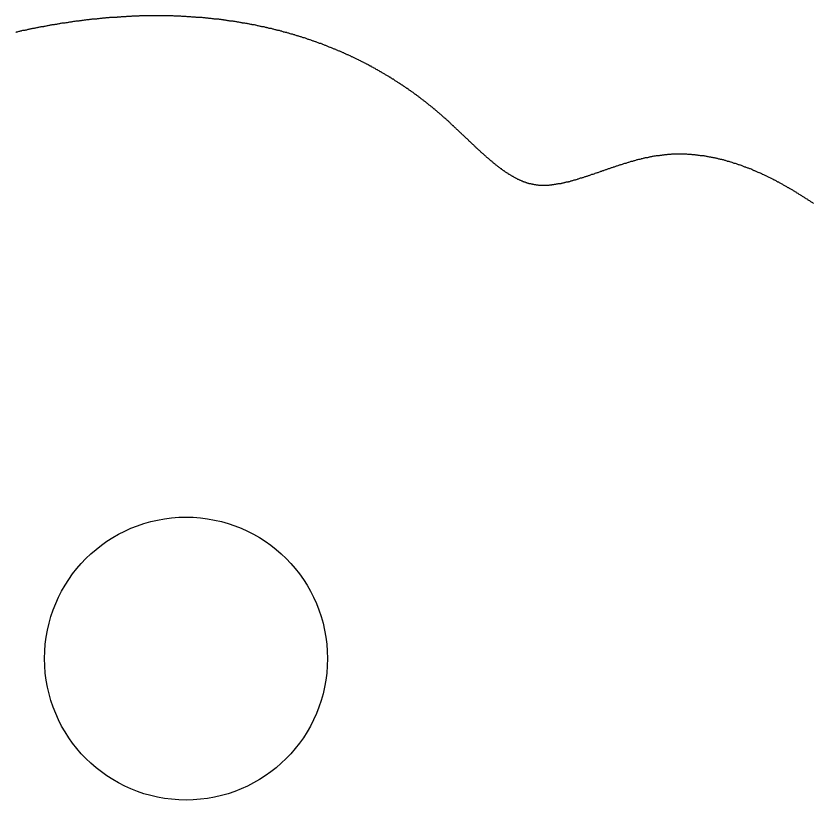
# Model space of a CAD drawing. Header units: millimetres. Extents: x 111 to 2999, y 81 to 1941.
# Drawn here: x 996.98 to 1025.15, y 1808.77 to 1836.48 of the extents above; entities that cross this region are included whole.
import ezdxf

# ---------------------------------------------------------------- set-up
doc = ezdxf.new("R2010")
doc.units = ezdxf.units.MM
doc.layers.add('DRAW', color=7, linetype='Continuous')

msp = doc.modelspace()

# ---------------------------------------------------------------- linework, layer by layer
msp.add_circle((1002.99, 1813.768), 5)
at = {"layer": 'DRAW'}
msp.add_polyline3d([(1025.16, 1829.853, 0), (1025.14, 1829.873, 0), (1025.12, 1829.883, 0), (1025.09, 1829.903, 0), (1025.07, 1829.913, 0), (1025.05, 1829.933, 0), (1025.03, 1829.943, 0), (1025, 1829.963, 0), (1024.98, 1829.973, 0), (1024.96, 1829.993, 0), (1024.94, 1830.003, 0), (1024.91, 1830.013, 0), (1024.89, 1830.033, 0), (1024.87, 1830.043, 0), (1024.85, 1830.063, 0), (1024.82, 1830.073, 0), (1024.8, 1830.093, 0), (1024.78, 1830.103, 0), (1024.75, 1830.123, 0), (1024.73, 1830.133, 0), (1024.71, 1830.153, 0), (1024.69, 1830.163, 0), (1024.66, 1830.173, 0), (1024.64, 1830.193, 0), (1024.62, 1830.203, 0), (1024.59, 1830.223, 0), (1024.57, 1830.233, 0), (1024.55, 1830.253, 0), (1024.52, 1830.263, 0), (1024.5, 1830.273, 0), (1024.48, 1830.293, 0), (1024.46, 1830.303, 0), (1024.43, 1830.323, 0), (1024.41, 1830.333, 0), (1024.39, 1830.343, 0), (1024.36, 1830.363, 0), (1024.34, 1830.373, 0), (1024.32, 1830.383, 0), (1024.29, 1830.403, 0), (1024.27, 1830.413, 0), (1024.25, 1830.423, 0), (1024.22, 1830.443, 0), (1024.2, 1830.453, 0), (1024.18, 1830.463, 0), (1024.15, 1830.483, 0), (1024.13, 1830.493, 0), (1024.1, 1830.503, 0), (1024.08, 1830.523, 0), (1024.06, 1830.533, 0), (1024.03, 1830.543, 0), (1024.01, 1830.563, 0), (1023.99, 1830.573, 0), (1023.96, 1830.583, 0), (1023.94, 1830.603, 0), (1023.91, 1830.613, 0), (1023.89, 1830.623, 0), (1023.87, 1830.633, 0), (1023.84, 1830.653, 0), (1023.82, 1830.663, 0), (1023.8, 1830.673, 0), (1023.77, 1830.683, 0), (1023.75, 1830.703, 0), (1023.72, 1830.713, 0), (1023.7, 1830.723, 0), (1023.68, 1830.733, 0), (1023.65, 1830.743, 0), (1023.63, 1830.763, 0), (1023.6, 1830.773, 0), (1023.58, 1830.783, 0), (1023.55, 1830.793, 0), (1023.53, 1830.803, 0), (1023.51, 1830.823, 0), (1023.48, 1830.833, 0), (1023.46, 1830.843, 0), (1023.43, 1830.853, 0), (1023.41, 1830.863, 0), (1023.38, 1830.873, 0), (1023.36, 1830.883, 0), (1023.34, 1830.903, 0), (1023.31, 1830.913, 0), (1023.29, 1830.923, 0), (1023.26, 1830.933, 0), (1023.24, 1830.943, 0), (1023.21, 1830.953, 0), (1023.19, 1830.963, 0), (1023.16, 1830.973, 0), (1023.14, 1830.983, 0), (1023.12, 1830.993, 0), (1023.09, 1831.003, 0), (1023.07, 1831.013, 0), (1023.04, 1831.023, 0), (1023.02, 1831.033, 0), (1022.99, 1831.053, 0), (1022.97, 1831.063, 0), (1022.94, 1831.073, 0), (1022.92, 1831.083, 0), (1022.89, 1831.093, 0), (1022.87, 1831.103, 0), (1022.84, 1831.103, 0), (1022.82, 1831.113, 0), (1022.79, 1831.123, 0), (1022.77, 1831.133, 0), (1022.74, 1831.143, 0), (1022.72, 1831.153, 0), (1022.69, 1831.163, 0), (1022.67, 1831.173, 0), (1022.64, 1831.183, 0), (1022.62, 1831.193, 0), (1022.59, 1831.203, 0), (1022.57, 1831.213, 0), (1022.54, 1831.223, 0), (1022.52, 1831.223, 0), (1022.49, 1831.233, 0), (1022.47, 1831.243, 0), (1022.44, 1831.253, 0), (1022.41, 1831.263, 0), (1022.39, 1831.273, 0), (1022.36, 1831.273, 0), (1022.34, 1831.283, 0), (1022.31, 1831.293, 0), (1022.29, 1831.303, 0), (1022.26, 1831.313, 0), (1022.24, 1831.313, 0), (1022.21, 1831.323, 0), (1022.19, 1831.333, 0), (1022.16, 1831.343, 0), (1022.13, 1831.343, 0), (1022.11, 1831.353, 0), (1022.08, 1831.363, 0), (1022.06, 1831.373, 0), (1022.03, 1831.373, 0), (1022.01, 1831.383, 0), (1021.98, 1831.393, 0), (1021.95, 1831.393, 0), (1021.93, 1831.403, 0), (1021.9, 1831.413, 0), (1021.88, 1831.413, 0), (1021.85, 1831.423, 0), (1021.82, 1831.423, 0), (1021.8, 1831.433, 0), (1021.77, 1831.443, 0), (1021.75, 1831.443, 0), (1021.72, 1831.453, 0), (1021.69, 1831.453, 0), (1021.67, 1831.463, 0), (1021.64, 1831.463, 0), (1021.62, 1831.473, 0), (1021.59, 1831.483, 0), (1021.56, 1831.483, 0), (1021.54, 1831.493, 0), (1021.51, 1831.493, 0), (1021.49, 1831.493, 0), (1021.46, 1831.503, 0), (1021.43, 1831.503, 0), (1021.41, 1831.513, 0), (1021.38, 1831.513, 0), (1021.35, 1831.523, 0), (1021.33, 1831.523, 0), (1021.3, 1831.533, 0), (1021.27, 1831.533, 0), (1021.25, 1831.533, 0), (1021.22, 1831.543, 0), (1021.2, 1831.543, 0), (1021.17, 1831.543, 0), (1021.14, 1831.553, 0), (1021.12, 1831.553, 0), (1021.09, 1831.553, 0), (1021.06, 1831.563, 0), (1021.04, 1831.563, 0), (1021.01, 1831.563, 0), (1020.98, 1831.573, 0), (1020.96, 1831.573, 0), (1020.93, 1831.573, 0), (1020.9, 1831.573, 0), (1020.88, 1831.573, 0), (1020.85, 1831.583, 0), (1020.82, 1831.583, 0), (1020.8, 1831.583, 0), (1020.77, 1831.583, 0), (1020.74, 1831.583, 0), (1020.72, 1831.583, 0), (1020.69, 1831.593, 0), (1020.66, 1831.593, 0), (1020.63, 1831.593, 0), (1020.61, 1831.593, 0), (1020.58, 1831.593, 0), (1020.55, 1831.593, 0), (1020.53, 1831.593, 0), (1020.5, 1831.593, 0), (1020.47, 1831.593, 0), (1020.45, 1831.593, 0), (1020.42, 1831.593, 0), (1020.39, 1831.593, 0), (1020.36, 1831.593, 0), (1020.34, 1831.593, 0), (1020.31, 1831.593, 0), (1020.28, 1831.593, 0), (1020.26, 1831.593, 0), (1020.23, 1831.593, 0), (1020.2, 1831.593, 0), (1020.17, 1831.593, 0), (1020.15, 1831.593, 0), (1020.12, 1831.583, 0), (1020.09, 1831.583, 0), (1020.07, 1831.583, 0), (1020.04, 1831.583, 0), (1020.01, 1831.583, 0), (1019.98, 1831.573, 0), (1019.96, 1831.573, 0), (1019.93, 1831.573, 0), (1019.9, 1831.573, 0), (1019.87, 1831.563, 0), (1019.85, 1831.563, 0), (1019.82, 1831.563, 0), (1019.79, 1831.553, 0), (1019.76, 1831.553, 0), (1019.74, 1831.553, 0), (1019.71, 1831.543, 0), (1019.68, 1831.543, 0), (1019.65, 1831.543, 0), (1019.63, 1831.533, 0), (1019.6, 1831.533, 0), (1019.57, 1831.523, 0), (1019.55, 1831.523, 0), (1019.52, 1831.523, 0), (1019.49, 1831.513, 0), (1019.46, 1831.513, 0), (1019.44, 1831.503, 0), (1019.41, 1831.503, 0), (1019.38, 1831.493, 0), (1019.35, 1831.493, 0), (1019.33, 1831.483, 0), (1019.3, 1831.473, 0), (1019.27, 1831.473, 0), (1019.25, 1831.463, 0), (1019.22, 1831.463, 0), (1019.19, 1831.453, 0), (1019.17, 1831.453, 0), (1019.14, 1831.443, 0), (1019.11, 1831.433, 0), (1019.08, 1831.433, 0), (1019.06, 1831.423, 0), (1019.03, 1831.413, 0), (1019, 1831.413, 0), (1018.98, 1831.403, 0), (1018.95, 1831.393, 0), (1018.92, 1831.393, 0), (1018.9, 1831.383, 0), (1018.87, 1831.373, 0), (1018.84, 1831.363, 0), (1018.82, 1831.363, 0), (1018.79, 1831.353, 0), (1018.77, 1831.343, 0), (1018.74, 1831.343, 0), (1018.71, 1831.333, 0), (1018.69, 1831.323, 0), (1018.66, 1831.313, 0), (1018.63, 1831.303, 0), (1018.61, 1831.303, 0), (1018.58, 1831.293, 0), (1018.56, 1831.283, 0), (1018.53, 1831.273, 0), (1018.5, 1831.263, 0), (1018.48, 1831.263, 0), (1018.45, 1831.253, 0), (1018.43, 1831.243, 0), (1018.4, 1831.233, 0), (1018.37, 1831.223, 0), (1018.35, 1831.223, 0), (1018.32, 1831.213, 0), (1018.3, 1831.203, 0), (1018.27, 1831.193, 0), (1018.25, 1831.183, 0), (1018.22, 1831.173, 0), (1018.19, 1831.173, 0), (1018.17, 1831.163, 0), (1018.14, 1831.153, 0), (1018.12, 1831.143, 0), (1018.09, 1831.133, 0), (1018.07, 1831.123, 0), (1018.04, 1831.113, 0), (1018.02, 1831.113, 0), (1017.99, 1831.103, 0), (1017.97, 1831.093, 0), (1017.94, 1831.083, 0), (1017.91, 1831.073, 0), (1017.89, 1831.063, 0), (1017.86, 1831.053, 0), (1017.84, 1831.043, 0), (1017.81, 1831.043, 0), (1017.79, 1831.033, 0), (1017.76, 1831.023, 0), (1017.74, 1831.013, 0), (1017.71, 1831.003, 0), (1017.69, 1830.993, 0), (1017.67, 1830.983, 0), (1017.64, 1830.983, 0), (1017.62, 1830.973, 0), (1017.59, 1830.963, 0), (1017.57, 1830.953, 0), (1017.54, 1830.943, 0), (1017.52, 1830.933, 0), (1017.49, 1830.923, 0), (1017.47, 1830.923, 0), (1017.44, 1830.913, 0), (1017.42, 1830.903, 0), (1017.4, 1830.893, 0), (1017.37, 1830.883, 0), (1017.35, 1830.873, 0), (1017.32, 1830.873, 0), (1017.3, 1830.863, 0), (1017.28, 1830.853, 0), (1017.25, 1830.843, 0), (1017.23, 1830.833, 0), (1017.2, 1830.833, 0), (1017.18, 1830.823, 0), (1017.16, 1830.813, 0), (1017.13, 1830.803, 0), (1017.11, 1830.793, 0), (1017.08, 1830.793, 0), (1017.06, 1830.783, 0), (1017.04, 1830.773, 0), (1017.01, 1830.763, 0), (1016.99, 1830.763, 0), (1016.97, 1830.753, 0), (1016.94, 1830.743, 0), (1016.92, 1830.743, 0), (1016.9, 1830.733, 0), (1016.87, 1830.723, 0), (1016.85, 1830.713, 0), (1016.83, 1830.713, 0), (1016.81, 1830.703, 0), (1016.78, 1830.693, 0), (1016.76, 1830.693, 0), (1016.74, 1830.683, 0), (1016.71, 1830.673, 0), (1016.69, 1830.673, 0), (1016.67, 1830.663, 0), (1016.65, 1830.653, 0), (1016.62, 1830.653, 0), (1016.6, 1830.643, 0), (1016.58, 1830.643, 0), (1016.56, 1830.633, 0), (1016.54, 1830.623, 0), (1016.51, 1830.623, 0), (1016.49, 1830.613, 0), (1016.47, 1830.613, 0), (1016.45, 1830.603, 0), (1016.43, 1830.603, 0), (1016.4, 1830.593, 0), (1016.38, 1830.593, 0), (1016.36, 1830.583, 0), (1016.34, 1830.583, 0), (1016.32, 1830.573, 0), (1016.3, 1830.573, 0), (1016.27, 1830.563, 0), (1016.25, 1830.563, 0), (1016.23, 1830.553, 0), (1016.21, 1830.553, 0), (1016.19, 1830.553, 0), (1016.17, 1830.543, 0), (1016.15, 1830.543, 0), (1016.13, 1830.543, 0), (1016.11, 1830.533, 0), (1016.09, 1830.533, 0), (1016.07, 1830.533, 0), (1016.05, 1830.523, 0), (1016.02, 1830.523, 0), (1016, 1830.523, 0), (1015.98, 1830.513, 0), (1015.96, 1830.513, 0), (1015.94, 1830.513, 0), (1015.92, 1830.513, 0), (1015.9, 1830.503, 0), (1015.88, 1830.503, 0), (1015.86, 1830.503, 0), (1015.85, 1830.503, 0), (1015.83, 1830.503, 0), (1015.81, 1830.493, 0), (1015.79, 1830.493, 0), (1015.77, 1830.493, 0), (1015.75, 1830.493, 0), (1015.73, 1830.493, 0), (1015.71, 1830.493, 0), (1015.69, 1830.493, 0), (1015.67, 1830.493, 0), (1015.65, 1830.493, 0), (1015.64, 1830.493, 0), (1015.62, 1830.493, 0), (1015.6, 1830.493, 0), (1015.58, 1830.493, 0), (1015.56, 1830.493, 0), (1015.54, 1830.493, 0), (1015.53, 1830.493, 0), (1015.51, 1830.493, 0), (1015.49, 1830.493, 0), (1015.47, 1830.493, 0), (1015.46, 1830.493, 0), (1015.44, 1830.503, 0), (1015.42, 1830.503, 0), (1015.4, 1830.503, 0), (1015.39, 1830.503, 0), (1015.37, 1830.503, 0), (1015.35, 1830.513, 0), (1015.34, 1830.513, 0), (1015.32, 1830.513, 0), (1015.3, 1830.513, 0), (1015.28, 1830.523, 0), (1015.27, 1830.523, 0), (1015.25, 1830.523, 0), (1015.23, 1830.533, 0), (1015.22, 1830.533, 0), (1015.2, 1830.533, 0), (1015.18, 1830.543, 0), (1015.17, 1830.543, 0), (1015.15, 1830.543, 0), (1015.13, 1830.553, 0), (1015.11, 1830.553, 0), (1015.1, 1830.563, 0), (1015.08, 1830.563, 0), (1015.06, 1830.573, 0), (1015.05, 1830.573, 0), (1015.03, 1830.583, 0), (1015.01, 1830.583, 0), (1015, 1830.593, 0), (1014.98, 1830.603, 0), (1014.96, 1830.603, 0), (1014.94, 1830.613, 0), (1014.93, 1830.623, 0), (1014.91, 1830.623, 0), (1014.89, 1830.633, 0), (1014.88, 1830.643, 0), (1014.86, 1830.643, 0), (1014.84, 1830.653, 0), (1014.82, 1830.663, 0), (1014.81, 1830.663, 0), (1014.79, 1830.673, 0), (1014.77, 1830.683, 0), (1014.76, 1830.693, 0), (1014.74, 1830.703, 0), (1014.72, 1830.703, 0), (1014.7, 1830.713, 0), (1014.69, 1830.723, 0), (1014.67, 1830.733, 0), (1014.65, 1830.743, 0), (1014.63, 1830.753, 0), (1014.62, 1830.763, 0), (1014.6, 1830.773, 0), (1014.58, 1830.783, 0), (1014.56, 1830.793, 0), (1014.55, 1830.803, 0), (1014.53, 1830.813, 0), (1014.51, 1830.823, 0), (1014.49, 1830.833, 0), (1014.48, 1830.843, 0), (1014.46, 1830.853, 0), (1014.44, 1830.863, 0), (1014.42, 1830.873, 0), (1014.4, 1830.883, 0), (1014.39, 1830.893, 0), (1014.37, 1830.913, 0), (1014.35, 1830.923, 0), (1014.33, 1830.933, 0), (1014.32, 1830.943, 0), (1014.3, 1830.953, 0), (1014.28, 1830.963, 0), (1014.26, 1830.983, 0), (1014.24, 1830.993, 0), (1014.23, 1831.003, 0), (1014.21, 1831.013, 0), (1014.19, 1831.033, 0), (1014.17, 1831.043, 0), (1014.15, 1831.053, 0), (1014.14, 1831.073, 0), (1014.12, 1831.083, 0), (1014.1, 1831.093, 0), (1014.08, 1831.113, 0), (1014.06, 1831.123, 0), (1014.04, 1831.143, 0), (1014.03, 1831.153, 0), (1014.01, 1831.163, 0), (1013.99, 1831.183, 0), (1013.97, 1831.193, 0), (1013.95, 1831.213, 0), (1013.93, 1831.223, 0), (1013.92, 1831.243, 0), (1013.9, 1831.253, 0), (1013.88, 1831.273, 0), (1013.86, 1831.283, 0), (1013.84, 1831.303, 0), (1013.82, 1831.313, 0), (1013.81, 1831.333, 0), (1013.79, 1831.343, 0), (1013.77, 1831.363, 0), (1013.75, 1831.373, 0), (1013.73, 1831.393, 0), (1013.71, 1831.403, 0), (1013.7, 1831.423, 0), (1013.68, 1831.443, 0), (1013.66, 1831.453, 0), (1013.64, 1831.473, 0), (1013.62, 1831.483, 0), (1013.6, 1831.503, 0), (1013.58, 1831.523, 0), (1013.56, 1831.533, 0), (1013.55, 1831.553, 0), (1013.53, 1831.573, 0), (1013.51, 1831.583, 0), (1013.49, 1831.603, 0), (1013.47, 1831.623, 0), (1013.45, 1831.633, 0), (1013.43, 1831.653, 0), (1013.41, 1831.673, 0), (1013.4, 1831.693, 0), (1013.38, 1831.703, 0), (1013.36, 1831.723, 0), (1013.34, 1831.743, 0), (1013.32, 1831.763, 0), (1013.3, 1831.773, 0), (1013.28, 1831.793, 0), (1013.26, 1831.813, 0), (1013.24, 1831.833, 0), (1013.22, 1831.843, 0), (1013.21, 1831.863, 0), (1013.19, 1831.883, 0), (1013.17, 1831.903, 0), (1013.15, 1831.923, 0), (1013.13, 1831.933, 0), (1013.11, 1831.953, 0), (1013.09, 1831.973, 0), (1013.07, 1831.993, 0), (1013.05, 1832.013, 0), (1013.03, 1832.033, 0), (1013.01, 1832.043, 0), (1012.99, 1832.063, 0), (1012.98, 1832.083, 0), (1012.96, 1832.103, 0), (1012.94, 1832.123, 0), (1012.92, 1832.143, 0), (1012.9, 1832.153, 0), (1012.88, 1832.173, 0), (1012.86, 1832.193, 0), (1012.84, 1832.213, 0), (1012.82, 1832.233, 0), (1012.8, 1832.253, 0), (1012.78, 1832.273, 0), (1012.76, 1832.283, 0), (1012.74, 1832.303, 0), (1012.72, 1832.323, 0), (1012.7, 1832.343, 0), (1012.68, 1832.363, 0), (1012.66, 1832.383, 0), (1012.64, 1832.403, 0), (1012.62, 1832.423, 0), (1012.6, 1832.443, 0), (1012.58, 1832.453, 0), (1012.56, 1832.473, 0), (1012.54, 1832.493, 0), (1012.52, 1832.513, 0), (1012.5, 1832.533, 0), (1012.48, 1832.553, 0), (1012.46, 1832.573, 0), (1012.44, 1832.593, 0), (1012.42, 1832.603, 0), (1012.4, 1832.623, 0), (1012.38, 1832.643, 0), (1012.36, 1832.663, 0), (1012.34, 1832.683, 0), (1012.32, 1832.703, 0), (1012.3, 1832.723, 0), (1012.28, 1832.743, 0), (1012.26, 1832.763, 0), (1012.24, 1832.773, 0), (1012.22, 1832.793, 0), (1012.2, 1832.813, 0), (1012.18, 1832.833, 0), (1012.16, 1832.853, 0), (1012.13, 1832.873, 0), (1012.11, 1832.893, 0), (1012.09, 1832.903, 0), (1012.07, 1832.923, 0), (1012.05, 1832.943, 0), (1012.03, 1832.963, 0), (1012.01, 1832.983, 0), (1011.99, 1833.003, 0), (1011.97, 1833.013, 0), (1011.95, 1833.033, 0), (1011.92, 1833.053, 0), (1011.9, 1833.073, 0), (1011.88, 1833.093, 0), (1011.86, 1833.103, 0), (1011.84, 1833.123, 0), (1011.82, 1833.143, 0), (1011.8, 1833.163, 0), (1011.78, 1833.183, 0), (1011.76, 1833.193, 0), (1011.73, 1833.213, 0), (1011.71, 1833.233, 0), (1011.69, 1833.253, 0), (1011.67, 1833.263, 0), (1011.65, 1833.283, 0), (1011.63, 1833.303, 0), (1011.61, 1833.323, 0), (1011.58, 1833.333, 0), (1011.56, 1833.353, 0), (1011.54, 1833.373, 0), (1011.52, 1833.383, 0), (1011.5, 1833.403, 0), (1011.48, 1833.423, 0), (1011.45, 1833.443, 0), (1011.43, 1833.453, 0), (1011.41, 1833.473, 0), (1011.39, 1833.493, 0), (1011.37, 1833.503, 0), (1011.35, 1833.523, 0), (1011.32, 1833.543, 0), (1011.3, 1833.553, 0), (1011.28, 1833.573, 0), (1011.26, 1833.593, 0), (1011.24, 1833.603, 0), (1011.21, 1833.623, 0), (1011.19, 1833.643, 0), (1011.17, 1833.653, 0), (1011.15, 1833.673, 0), (1011.13, 1833.683, 0), (1011.1, 1833.703, 0), (1011.08, 1833.723, 0), (1011.06, 1833.733, 0), (1011.04, 1833.753, 0), (1011.02, 1833.773, 0), (1010.99, 1833.783, 0), (1010.97, 1833.803, 0), (1010.95, 1833.813, 0), (1010.93, 1833.833, 0), (1010.9, 1833.843, 0), (1010.88, 1833.863, 0), (1010.86, 1833.883, 0), (1010.84, 1833.893, 0), (1010.81, 1833.913, 0), (1010.79, 1833.923, 0), (1010.77, 1833.943, 0), (1010.75, 1833.953, 0), (1010.72, 1833.973, 0), (1010.7, 1833.983, 0), (1010.68, 1834.003, 0), (1010.66, 1834.013, 0), (1010.63, 1834.033, 0), (1010.61, 1834.043, 0), (1010.59, 1834.063, 0), (1010.57, 1834.073, 0), (1010.54, 1834.093, 0), (1010.52, 1834.103, 0), (1010.5, 1834.123, 0), (1010.48, 1834.133, 0), (1010.45, 1834.153, 0), (1010.43, 1834.163, 0), (1010.41, 1834.183, 0), (1010.38, 1834.193, 0), (1010.36, 1834.213, 0), (1010.34, 1834.223, 0), (1010.32, 1834.243, 0), (1010.29, 1834.253, 0), (1010.27, 1834.263, 0), (1010.25, 1834.283, 0), (1010.22, 1834.293, 0), (1010.2, 1834.313, 0), (1010.18, 1834.323, 0), (1010.16, 1834.343, 0), (1010.13, 1834.353, 0), (1010.11, 1834.363, 0), (1010.09, 1834.383, 0), (1010.06, 1834.393, 0), (1010.04, 1834.403, 0), (1010.02, 1834.423, 0), (1009.99, 1834.433, 0), (1009.97, 1834.453, 0), (1009.95, 1834.463, 0), (1009.92, 1834.473, 0), (1009.9, 1834.493, 0), (1009.88, 1834.503, 0), (1009.85, 1834.513, 0), (1009.83, 1834.533, 0), (1009.81, 1834.543, 0), (1009.78, 1834.553, 0), (1009.76, 1834.573, 0), (1009.74, 1834.583, 0), (1009.71, 1834.593, 0), (1009.69, 1834.613, 0), (1009.67, 1834.623, 0), (1009.64, 1834.633, 0), (1009.62, 1834.643, 0), (1009.6, 1834.663, 0), (1009.57, 1834.673, 0), (1009.55, 1834.683, 0), (1009.53, 1834.703, 0), (1009.5, 1834.713, 0), (1009.48, 1834.723, 0), (1009.46, 1834.733, 0), (1009.43, 1834.753, 0), (1009.41, 1834.763, 0), (1009.38, 1834.773, 0), (1009.36, 1834.783, 0), (1009.34, 1834.803, 0), (1009.31, 1834.813, 0), (1009.29, 1834.823, 0), (1009.27, 1834.833, 0), (1009.24, 1834.853, 0), (1009.22, 1834.863, 0), (1009.19, 1834.873, 0), (1009.17, 1834.883, 0), (1009.15, 1834.893, 0), (1009.12, 1834.913, 0), (1009.1, 1834.923, 0), (1009.08, 1834.933, 0), (1009.05, 1834.943, 0), (1009.03, 1834.953, 0), (1009, 1834.963, 0), (1008.98, 1834.983, 0), (1008.96, 1834.993, 0), (1008.93, 1835.003, 0), (1008.91, 1835.013, 0), (1008.88, 1835.023, 0), (1008.86, 1835.033, 0), (1008.84, 1835.043, 0), (1008.81, 1835.063, 0), (1008.79, 1835.073, 0), (1008.76, 1835.083, 0), (1008.74, 1835.093, 0), (1008.71, 1835.103, 0), (1008.69, 1835.113, 0), (1008.67, 1835.123, 0), (1008.64, 1835.133, 0), (1008.62, 1835.143, 0), (1008.59, 1835.153, 0), (1008.57, 1835.173, 0), (1008.54, 1835.183, 0), (1008.52, 1835.193, 0), (1008.5, 1835.203, 0), (1008.47, 1835.213, 0), (1008.45, 1835.223, 0), (1008.42, 1835.233, 0), (1008.4, 1835.243, 0), (1008.37, 1835.253, 0), (1008.35, 1835.263, 0), (1008.32, 1835.273, 0), (1008.3, 1835.283, 0), (1008.28, 1835.293, 0), (1008.25, 1835.303, 0), (1008.23, 1835.313, 0), (1008.2, 1835.323, 0), (1008.18, 1835.333, 0), (1008.15, 1835.343, 0), (1008.13, 1835.353, 0), (1008.1, 1835.363, 0), (1008.08, 1835.373, 0), (1008.05, 1835.383, 0), (1008.03, 1835.393, 0), (1008, 1835.403, 0), (1007.98, 1835.413, 0), (1007.96, 1835.423, 0), (1007.93, 1835.433, 0), (1007.91, 1835.443, 0), (1007.88, 1835.453, 0), (1007.86, 1835.463, 0), (1007.83, 1835.473, 0), (1007.81, 1835.483, 0), (1007.78, 1835.493, 0), (1007.76, 1835.503, 0), (1007.73, 1835.513, 0), (1007.71, 1835.513, 0), (1007.68, 1835.523, 0), (1007.66, 1835.533, 0), (1007.63, 1835.543, 0), (1007.61, 1835.553, 0), (1007.58, 1835.563, 0), (1007.56, 1835.573, 0), (1007.53, 1835.583, 0), (1007.51, 1835.593, 0), (1007.48, 1835.593, 0), (1007.46, 1835.603, 0), (1007.43, 1835.613, 0), (1007.41, 1835.623, 0), (1007.38, 1835.633, 0), (1007.36, 1835.643, 0), (1007.33, 1835.653, 0), (1007.31, 1835.653, 0), (1007.28, 1835.663, 0), (1007.26, 1835.673, 0), (1007.23, 1835.683, 0), (1007.21, 1835.693, 0), (1007.18, 1835.703, 0), (1007.16, 1835.703, 0), (1007.13, 1835.713, 0), (1007.11, 1835.723, 0), (1007.08, 1835.733, 0), (1007.06, 1835.743, 0), (1007.03, 1835.743, 0), (1007, 1835.753, 0), (1006.98, 1835.763, 0), (1006.95, 1835.773, 0), (1006.93, 1835.783, 0), (1006.9, 1835.783, 0), (1006.88, 1835.793, 0), (1006.85, 1835.803, 0), (1006.83, 1835.813, 0), (1006.8, 1835.813, 0), (1006.78, 1835.823, 0), (1006.75, 1835.833, 0), (1006.73, 1835.843, 0), (1006.7, 1835.843, 0), (1006.67, 1835.853, 0), (1006.65, 1835.863, 0), (1006.62, 1835.873, 0), (1006.6, 1835.873, 0), (1006.57, 1835.883, 0), (1006.55, 1835.893, 0), (1006.52, 1835.893, 0), (1006.5, 1835.903, 0), (1006.47, 1835.913, 0), (1006.44, 1835.913, 0), (1006.42, 1835.923, 0), (1006.39, 1835.933, 0), (1006.37, 1835.943, 0), (1006.34, 1835.943, 0), (1006.32, 1835.953, 0), (1006.29, 1835.963, 0), (1006.26, 1835.963, 0), (1006.24, 1835.973, 0), (1006.21, 1835.983, 0), (1006.19, 1835.983, 0), (1006.16, 1835.993, 0), (1006.14, 1835.993, 0), (1006.11, 1836.003, 0), (1006.08, 1836.013, 0), (1006.06, 1836.013, 0), (1006.03, 1836.023, 0), (1006.01, 1836.033, 0), (1005.98, 1836.033, 0), (1005.96, 1836.043, 0), (1005.93, 1836.043, 0), (1005.9, 1836.053, 0), (1005.88, 1836.063, 0), (1005.85, 1836.063, 0), (1005.83, 1836.073, 0), (1005.8, 1836.073, 0), (1005.77, 1836.083, 0), (1005.75, 1836.093, 0), (1005.72, 1836.093, 0), (1005.7, 1836.103, 0), (1005.67, 1836.103, 0), (1005.64, 1836.113, 0), (1005.62, 1836.113, 0), (1005.59, 1836.123, 0), (1005.57, 1836.123, 0), (1005.54, 1836.133, 0), (1005.51, 1836.133, 0), (1005.49, 1836.143, 0), (1005.46, 1836.153, 0), (1005.44, 1836.153, 0), (1005.41, 1836.163, 0), (1005.38, 1836.163, 0), (1005.36, 1836.173, 0), (1005.33, 1836.173, 0), (1005.31, 1836.183, 0), (1005.28, 1836.183, 0), (1005.25, 1836.193, 0), (1005.23, 1836.193, 0), (1005.2, 1836.203, 0), (1005.18, 1836.203, 0), (1005.15, 1836.213, 0), (1005.12, 1836.213, 0), (1005.1, 1836.213, 0), (1005.07, 1836.223, 0), (1005.04, 1836.223, 0), (1005.02, 1836.233, 0), (1004.99, 1836.233, 0), (1004.97, 1836.243, 0), (1004.94, 1836.243, 0), (1004.91, 1836.253, 0), (1004.89, 1836.253, 0), (1004.86, 1836.263, 0), (1004.83, 1836.263, 0), (1004.81, 1836.263, 0), (1004.78, 1836.273, 0), (1004.76, 1836.273, 0), (1004.73, 1836.283, 0), (1004.7, 1836.283, 0), (1004.68, 1836.283, 0), (1004.65, 1836.293, 0), (1004.62, 1836.293, 0), (1004.6, 1836.303, 0), (1004.57, 1836.303, 0), (1004.54, 1836.303, 0), (1004.52, 1836.313, 0), (1004.49, 1836.313, 0), (1004.47, 1836.313, 0), (1004.44, 1836.323, 0), (1004.41, 1836.323, 0), (1004.39, 1836.333, 0), (1004.36, 1836.333, 0), (1004.33, 1836.333, 0), (1004.31, 1836.343, 0), (1004.28, 1836.343, 0), (1004.25, 1836.343, 0), (1004.23, 1836.353, 0), (1004.2, 1836.353, 0), (1004.17, 1836.353, 0), (1004.15, 1836.363, 0), (1004.12, 1836.363, 0), (1004.09, 1836.363, 0), (1004.07, 1836.373, 0), (1004.04, 1836.373, 0), (1004.01, 1836.373, 0), (1003.99, 1836.373, 0), (1003.96, 1836.383, 0), (1003.93, 1836.383, 0), (1003.91, 1836.383, 0), (1003.88, 1836.393, 0), (1003.85, 1836.393, 0), (1003.83, 1836.393, 0), (1003.8, 1836.393, 0), (1003.77, 1836.403, 0), (1003.75, 1836.403, 0), (1003.72, 1836.403, 0), (1003.69, 1836.403, 0), (1003.67, 1836.413, 0), (1003.64, 1836.413, 0), (1003.61, 1836.413, 0), (1003.59, 1836.413, 0), (1003.56, 1836.423, 0), (1003.53, 1836.423, 0), (1003.51, 1836.423, 0), (1003.48, 1836.423, 0), (1003.45, 1836.423, 0), (1003.43, 1836.433, 0), (1003.4, 1836.433, 0), (1003.37, 1836.433, 0), (1003.35, 1836.433, 0), (1003.32, 1836.443, 0), (1003.29, 1836.443, 0), (1003.27, 1836.443, 0), (1003.24, 1836.443, 0), (1003.21, 1836.443, 0), (1003.19, 1836.443, 0), (1003.16, 1836.453, 0), (1003.13, 1836.453, 0), (1003.11, 1836.453, 0), (1003.08, 1836.453, 0), (1003.05, 1836.453, 0), (1003.03, 1836.453, 0), (1003, 1836.463, 0), (1002.97, 1836.463, 0), (1002.95, 1836.463, 0), (1002.92, 1836.463, 0), (1002.89, 1836.463, 0), (1002.86, 1836.463, 0), (1002.84, 1836.463, 0), (1002.81, 1836.473, 0), (1002.78, 1836.473, 0), (1002.76, 1836.473, 0), (1002.73, 1836.473, 0), (1002.7, 1836.473, 0), (1002.68, 1836.473, 0), (1002.65, 1836.473, 0), (1002.62, 1836.473, 0), (1002.6, 1836.473, 0), (1002.57, 1836.473, 0), (1002.54, 1836.483, 0), (1002.51, 1836.483, 0), (1002.49, 1836.483, 0), (1002.46, 1836.483, 0), (1002.43, 1836.483, 0), (1002.41, 1836.483, 0), (1002.38, 1836.483, 0), (1002.35, 1836.483, 0), (1002.33, 1836.483, 0), (1002.3, 1836.483, 0), (1002.27, 1836.483, 0), (1002.24, 1836.483, 0), (1002.22, 1836.483, 0), (1002.19, 1836.483, 0), (1002.16, 1836.483, 0), (1002.14, 1836.483, 0), (1002.11, 1836.483, 0), (1002.08, 1836.483, 0), (1002.06, 1836.483, 0), (1002.03, 1836.483, 0), (1002, 1836.483, 0), (1001.97, 1836.483, 0), (1001.95, 1836.483, 0), (1001.92, 1836.483, 0), (1001.89, 1836.483, 0), (1001.87, 1836.483, 0), (1001.84, 1836.483, 0), (1001.81, 1836.483, 0), (1001.79, 1836.483, 0), (1001.76, 1836.483, 0), (1001.73, 1836.483, 0), (1001.7, 1836.483, 0), (1001.68, 1836.483, 0), (1001.65, 1836.483, 0), (1001.62, 1836.483, 0), (1001.6, 1836.483, 0), (1001.57, 1836.483, 0), (1001.54, 1836.483, 0), (1001.51, 1836.483, 0), (1001.49, 1836.483, 0), (1001.46, 1836.483, 0), (1001.43, 1836.483, 0), (1001.41, 1836.483, 0), (1001.38, 1836.483, 0), (1001.35, 1836.483, 0), (1001.32, 1836.473, 0), (1001.3, 1836.473, 0), (1001.27, 1836.473, 0), (1001.24, 1836.473, 0), (1001.22, 1836.473, 0), (1001.19, 1836.473, 0), (1001.16, 1836.473, 0), (1001.13, 1836.473, 0), (1001.11, 1836.473, 0), (1001.08, 1836.473, 0), (1001.05, 1836.463, 0), (1001.03, 1836.463, 0), (1001, 1836.463, 0), (1000.97, 1836.463, 0), (1000.94, 1836.463, 0), (1000.92, 1836.463, 0), (1000.89, 1836.463, 0), (1000.86, 1836.453, 0), (1000.83, 1836.453, 0), (1000.81, 1836.453, 0), (1000.78, 1836.453, 0), (1000.75, 1836.453, 0), (1000.73, 1836.453, 0), (1000.7, 1836.453, 0), (1000.67, 1836.443, 0), (1000.64, 1836.443, 0), (1000.62, 1836.443, 0), (1000.59, 1836.443, 0), (1000.56, 1836.443, 0), (1000.54, 1836.433, 0), (1000.51, 1836.433, 0), (1000.48, 1836.433, 0), (1000.45, 1836.433, 0), (1000.43, 1836.433, 0), (1000.4, 1836.433, 0), (1000.37, 1836.423, 0), (1000.34, 1836.423, 0), (1000.32, 1836.423, 0), (1000.29, 1836.423, 0), (1000.26, 1836.413, 0), (1000.24, 1836.413, 0), (1000.21, 1836.413, 0), (1000.18, 1836.413, 0), (1000.15, 1836.413, 0), (1000.13, 1836.403, 0), (1000.1, 1836.403, 0), (1000.07, 1836.403, 0), (1000.04, 1836.403, 0), (1000.02, 1836.393, 0), (999.99, 1836.393, 0), (999.96, 1836.393, 0), (999.94, 1836.393, 0), (999.91, 1836.383, 0), (999.88, 1836.383, 0), (999.85, 1836.383, 0), (999.83, 1836.373, 0), (999.8, 1836.373, 0), (999.77, 1836.373, 0), (999.74, 1836.373, 0), (999.72, 1836.363, 0), (999.69, 1836.363, 0), (999.66, 1836.363, 0), (999.64, 1836.353, 0), (999.61, 1836.353, 0), (999.58, 1836.353, 0), (999.55, 1836.343, 0), (999.53, 1836.343, 0), (999.5, 1836.343, 0), (999.47, 1836.343, 0), (999.44, 1836.333, 0), (999.42, 1836.333, 0), (999.39, 1836.333, 0), (999.36, 1836.323, 0), (999.34, 1836.323, 0), (999.31, 1836.323, 0), (999.28, 1836.313, 0), (999.25, 1836.313, 0), (999.23, 1836.313, 0), (999.2, 1836.303, 0), (999.17, 1836.303, 0), (999.14, 1836.293, 0), (999.12, 1836.293, 0), (999.09, 1836.293, 0), (999.06, 1836.283, 0), (999.04, 1836.283, 0), (999.01, 1836.283, 0), (998.98, 1836.273, 0), (998.95, 1836.273, 0), (998.93, 1836.263, 0), (998.9, 1836.263, 0), (998.87, 1836.263, 0), (998.84, 1836.253, 0), (998.82, 1836.253, 0), (998.79, 1836.243, 0), (998.76, 1836.243, 0), (998.74, 1836.243, 0), (998.71, 1836.233, 0), (998.68, 1836.233, 0), (998.65, 1836.223, 0), (998.63, 1836.223, 0), (998.6, 1836.223, 0), (998.57, 1836.213, 0), (998.54, 1836.213, 0), (998.52, 1836.203, 0), (998.49, 1836.203, 0), (998.46, 1836.193, 0), (998.44, 1836.193, 0), (998.41, 1836.183, 0), (998.38, 1836.183, 0), (998.35, 1836.183, 0), (998.33, 1836.173, 0), (998.3, 1836.173, 0), (998.27, 1836.163, 0), (998.25, 1836.163, 0), (998.22, 1836.153, 0), (998.19, 1836.153, 0), (998.16, 1836.143, 0), (998.14, 1836.143, 0), (998.11, 1836.133, 0), (998.08, 1836.133, 0), (998.05, 1836.123, 0), (998.03, 1836.123, 0), (998, 1836.113, 0), (997.97, 1836.113, 0), (997.95, 1836.103, 0), (997.92, 1836.103, 0), (997.89, 1836.093, 0), (997.86, 1836.093, 0), (997.84, 1836.083, 0), (997.81, 1836.083, 0), (997.78, 1836.073, 0), (997.75, 1836.073, 0), (997.73, 1836.063, 0), (997.7, 1836.063, 0), (997.67, 1836.053, 0), (997.65, 1836.053, 0), (997.62, 1836.043, 0), (997.59, 1836.043, 0), (997.56, 1836.033, 0), (997.54, 1836.023, 0), (997.51, 1836.023, 0), (997.48, 1836.013, 0), (997.46, 1836.013, 0), (997.43, 1836.003, 0), (997.4, 1836.003, 0), (997.37, 1835.993, 0), (997.35, 1835.983, 0), (997.32, 1835.983, 0), (997.29, 1835.973, 0), (997.27, 1835.973, 0), (997.24, 1835.963, 0), (997.21, 1835.963, 0), (997.18, 1835.953, 0), (997.16, 1835.943, 0), (997.13, 1835.943, 0), (997.1, 1835.933, 0), (997.08, 1835.933, 0), (997.05, 1835.923, 0), (997.02, 1835.913, 0), (996.99, 1835.913, 0), (996.97, 1835.903, 0)], dxfattribs=at)

doc.saveas('drawing.dxf')
